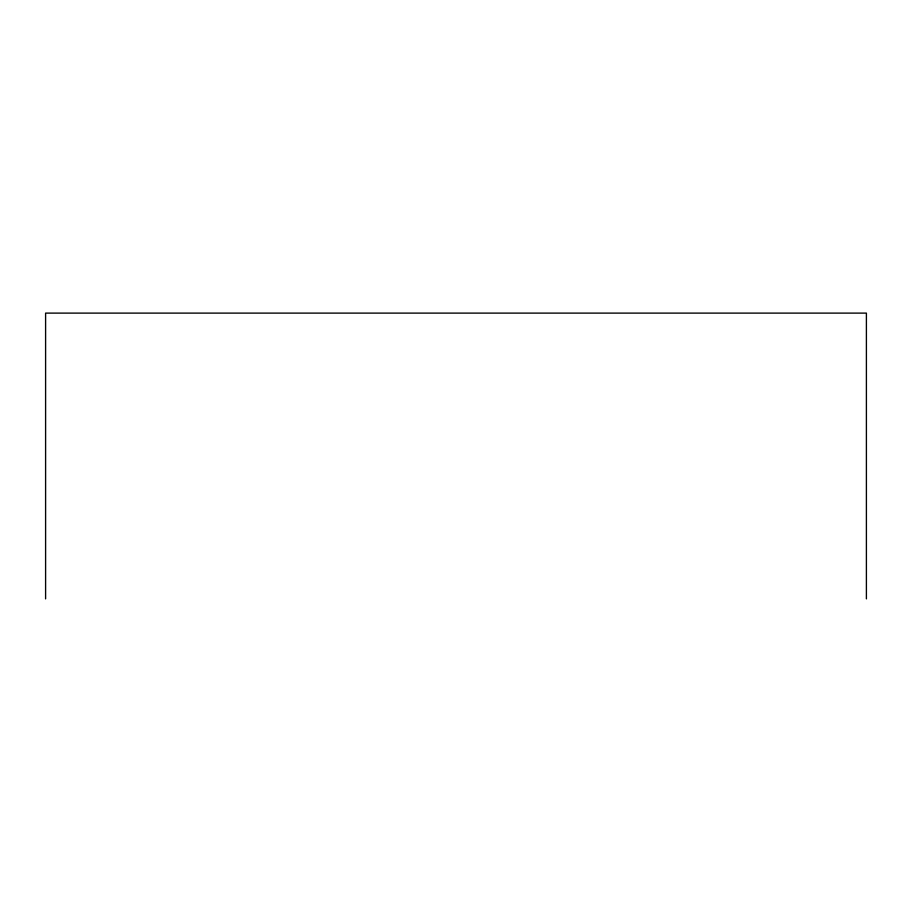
<?xml version="1.0" encoding="UTF-8"?>
<svg xmlns="http://www.w3.org/2000/svg" width="912" height="912" viewBox="0 0 912 912"><rect width="100%" height="100%" fill="white"/><g stroke="black" fill="none" stroke-linecap="round" stroke-linejoin="round"><path stroke-width="1.37" d="M866.4 598.888L866.4 313.112L45.6 313.112L45.6 598.888"/></g></svg>
